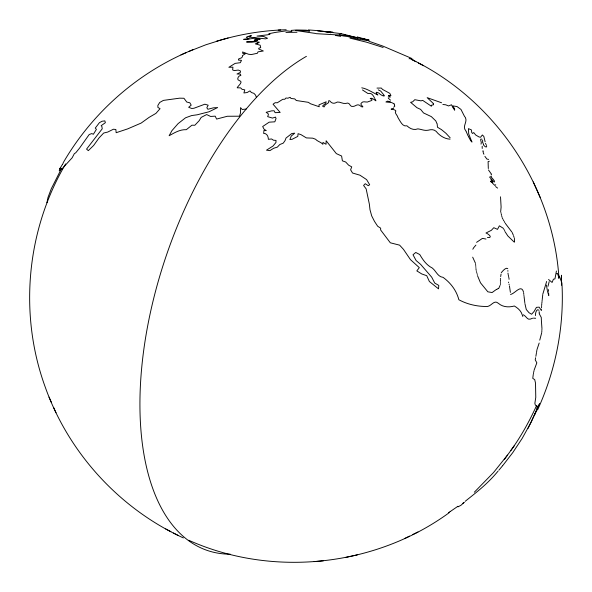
<?xml version="1.0" encoding="UTF-8"?>
<svg xmlns="http://www.w3.org/2000/svg" width="592" height="592" viewBox="0 0 592 592"><rect width="100%" height="100%" fill="white"/><g stroke="black" fill="none" stroke-linecap="round" stroke-linejoin="round"><path stroke-width="0.89" d="M500.418 281.045L500.418 279.483M500.41 282.206L500.418 281.822M500.403 283.376L500.41 282.983M500.388 284.545L500.395 284.153M541.961 328.604L541.362 320.279M541.673 305.028L541.769 303.948M541.924 329.337L541.872 330.432M546.653 281.459L542.834 294.061M541.636 305.746L541.599 306.464M482.613 141.939L482.65 140.171M541.828 331.157L541.791 331.89M541.562 307.174L541.517 307.892M541.747 332.615L539.749 340.156M546.446 285.063L547.341 290.494M541.406 309.683L541.362 310.393L539.134 307.144L536.433 307.352L534.132 311.399L531.609 314.248L529.033 312.731L526.273 309.512L524.904 303.518M390.505 100.166L388.293 98.213M542.213 299.604L542.753 294.801M561.512 285.233L561.482 275.221L561.556 276.952M542.139 300.322L542.035 301.409M541.961 302.135L541.85 303.222M500.669 211.684L501.106 207.052L500.61 198.32M533.266 374.381L532.77 378.384L534.709 379.605L535.516 383.113L535.775 397.387L534.865 403.322L535.383 405.165L537.166 405.986L536.826 409.671L531.29 421.941L522.181 438.391L512.746 452.643L502.852 465.46M501.047 274.177L500.684 276.59M536.974 349.628L539.171 343.042M536.863 350.331L536.522 352.447M481.037 144.115C482.295 142.021 478.81 138.35 481.947 139.135M514.478 241.514L514.396 238.31M514.359 242.239L507.84 235.949L505.183 231.894M536.404 353.15L535.864 356.317M535.612 357.723L535.235 359.825L536.84 362.829L534.102 370.192M533.969 370.888L533.762 371.939M533.629 372.634L533.414 373.685M431.457 105.243L433.536 104.762M431.413 105.443L431.287 105.931M431.235 106.131L422.681 100.366L421.008 100.855L414.785 99.7L412.631 101.854L410.589 102.312L416.953 107.7L420.623 109.387L423.532 112.946L431.331 116.617L435.786 120.916L436.97 123.587M472.801 249.239L473.741 247.648M522.825 316.468L522.447 315.558M548.547 279.483L552.099 282.451L553.424 279.195L554.941 278.921L556.413 271.032M500.048 285.455L498.804 288.282M509.046 279.313L509.009 278.388M537.566 409.945C555.718 370.303 564.428 326.288 561.904 282.724M534.546 415.059L539.549 403.722L528.094 428.364M536.337 406.09C529.226 421.63 520.864 436.667 510.829 450.527M61.627 168.291L51.319 188.678L48.004 197.417L46.938 202.642L47.626 202.471M65.645 163.925C26.47 230.258 18.789 313.93 44.977 386.361C68.361 452.732 119.421 508.595 183.365 537.928M62.367 164.546L59.681 168.898L60.229 168.224L59.215 170.814L61.783 169.112L72.18 157.761L74.326 153.676L75.769 152.758L79.483 148.215L89.192 134.539L91.701 133.592L93.388 134.243L96.415 129.359L95.282 128.064L99.397 122.707L102.053 121.256L104.814 120.872L105.398 122.655L101.158 125.704L101.839 126.34L102.246 128.782L86.558 149.117L88.319 150.642L93.64 145.462L99.049 137.914L103.674 133.037L107.751 132.053L113.398 129.234L115.854 129.478L116.158 132.712L127.724 128.864L141.162 123.069L149.14 117.342L155.925 113.39L160.055 108.676L157.894 107.418L157.879 105.406L159.722 102.468L163.385 100.396L179.657 98.168L183.942 98.272L186.776 102.053L189.862 102.801L191.194 105.139L188.663 107.293L191.712 108.477L193.932 108.262L204.854 104.199L208.177 105.191L206.83 107.744L207.866 109.276L213.386 107.84L217.641 107.552L209.139 111.747L197.225 114.789L191.697 115.551L185.548 117.793L178.096 123.624L171.909 130.677L169.12 135.738C174.455 132.771 179.983 129.352 186.31 129.692L191.912 125.208L194.835 125.252L199.156 120.716L201.184 117.401L206.667 114.559L210.604 116.446L215.192 116.158L216.605 119.073L227.343 116.261L239.508 116.202L240.537 112.776L240.537 107.626L242.165 109.49L246.198 109.024M62.56 164.213L63.063 163.459M63.174 162.8C91.249 114.308 134.976 75.006 186.325 52.533M474.303 492.241L493.513 472.557L507.499 455.093M504.251 459.599L514.174 445.894M502.615 465.749L498.871 470.196M475.909 245.103L474.103 247.219M501.246 272.801C502.549 270.981 506.249 266.881 507.781 268.701M498.064 471.136C487.527 483.849 477.426 491.552 465.142 501.343M485.995 239.057L482.436 238.376L476.567 242.343M409.102 58.882L409.583 58.379L413.024 59.311M449.224 512.672C375.158 566.781 272.424 577.718 188.715 540.252M462.885 503.252L464.202 502.364L460.976 505.279L458.06 506.826L457.912 506.278L450.142 511.621M449.913 511.769L448.47 512.635M257.742 43.061L255.278 43.852L260.162 45.192L260.702 47.671L258.845 48.167L258.667 48.951L263.329 50.993L258.016 51.844L257.402 53.25L251.319 54.568L248.536 54.249L242.602 51.955L242.727 53.376L245.295 53.791L242.387 55.663L242.431 56.684L241.647 57.779L238.546 59.008L238.465 60.088L241.484 60.34L240.337 62.685L235.135 63.381L228.852 67.296L232.937 67.185L232.626 69.945L234.24 70.589L238.28 70.071L240.419 70.959L240.411 72.365L236.97 74.015L240.456 74.081L240.84 75.473C238.302 75.31 236.208 80.053 239.264 80.534C243.867 81.77 238.206 85.507 237.17 87.801L240.596 87.868L242.017 89.296L244.777 89.858L243.911 92.974L247.153 92.515L249.987 90.894L251.378 92.515L253.894 93.336L255.5 95.038L256.447 97.428M257.994 42.92L259.407 42.195L255.448 41.714L251.689 42.239L246.524 41.965L255.145 41.211L257.365 40.53L257.705 39.782L254.271 40.271L254.997 39.716L260.184 39.531L259.481 38.687L254.686 38.125L247.767 39.294L243.652 39.346L249.114 38.665L246.287 37.318L247.641 36.497L251.415 35.749L249.01 36.43L249.454 37.17L265.608 38.857L267.532 38.273L263.662 36.467L256.995 36.09L267.443 34.832L269.989 34.299L268.835 33.714L275.421 32.412L286.521 30.799L291.856 31.472L291.205 30.407L296.311 29.985L306.301 30.185L309.638 31.036L295.66 30.51L315.499 33.441M498.412 288.489L497.613 288.896M497.213 289.103L496.407 289.51M496.007 289.717L492.1 292.537L487.845 291.812L480.489 282.821L477.618 275.961M556.613 273.8L557.42 273.378L558.226 275.643M412.72 534.539L417.959 531.979M404.61 538.52L409.531 536.123M510.533 294.461C514.988 293.669 521.226 283.783 523.513 292.034M188.397 51.637L205.757 44.814L222.089 39.649M180.96 54.886L193.451 49.417M222.836 39.464C243.423 33.589 264.765 30.399 286.158 29.748M216.428 41.24L228.105 37.977M345.765 557.405L357.346 554.867M487.431 237.459C493.484 238.25 488.57 233.833 485.98 233.004L491.367 230.31L493.802 227.691L497.495 229.363L499.382 225.826L503.466 228.394M314.174 561.63L323.38 560.809M533.466 318.141L535.671 318.267M532.593 318.215C526.91 321.138 527.59 317.12 523.298 314.766M376.993 88.09L381.315 88.06L382.521 89.414L389.788 93.336L390.935 95.593L388.456 95.527M278.218 30.103L280.734 30M285.936 32.405L296.969 32.257M388.174 96.992L390.454 96.999L388.618 95.793M308.203 29.926L319.236 30.725M450.053 139.157C445.421 138.994 441.114 136.486 437.865 133.304C435.031 129.263 431.916 129.174 428.053 130.233C424.449 130.958 421.371 129.248 417.893 128.864C413.86 130.432 410.123 128.819 406.919 125.807C402.486 127.014 400.288 121.138 398.209 118.06M329.751 32.005L322.943 31.435L341.081 33.618M442.86 104.473L445.687 104.799L448.581 105.946L451.489 104.769L452.858 107.515M329.707 31.99L332.867 32.301L317.379 30.703L329.64 32.123L330.662 32.871M341.14 33.626L340.585 33.559L345.232 34.639M335.494 35.453L340.807 36.364M390.38 101.669L387.331 101.143L385.917 102.002L391.475 102.527L394.065 103.726M349.976 38.117L366.566 42.195L383.15 47.471M357.235 36.993L369.105 40.13L347.075 35.483L316.113 33.67M345.402 34.684L357.997 38.051L357.553 37.215M491.256 176.253C488.748 175.395 495.127 180.308 494.638 182.033M441.588 102.779L427.18 97.665L433.174 103.334M495.548 186.539L497.598 188.093M339.246 34.602L342.968 35.942L347.43 36.489L357.664 39.042L366.603 40.441L362.822 38.769L366.929 39.908L369.859 41.588L382.935 46.109L411.373 58.268M415.843 61.672L411.003 59.148C494.505 99.153 553.128 185.659 558.952 278.114M418.374 63.018L423.569 65.719M165.693 528.937L170.888 531.638M173.419 532.985L178.266 535.501M494.979 185.511L492.618 183.335M483.76 145.195C484.767 146.705 487.327 148.266 486.565 145.528M489.54 176.993L493.513 181.559M450.179 137.847L445.983 133.318L441.484 129.626L437.481 127.243L437.17 124.046M484.892 156.347L486.883 159.056L488.644 159.411M378.266 89.836L380.745 91.101L383.964 95.105M488.474 169.956L491.242 173.9M464.394 116.165L460.961 109.416L457.024 106.553L452.784 105.879L454.36 108.432M464.713 116.617L465.023 117.083M465.342 117.542C467.872 122.011 461.723 126.51 465.941 130.936M453.102 107.87L454.419 109.838M511.769 231.886L505.25 223.288M512.191 232.515L513.301 235.128M384.164 95.416C385.274 97.28 379.761 94.587 379.08 93.203C375.52 91.346 375.306 92.315 377.903 94.994C372.701 92.641 366.922 88.63 361.764 87.816M495.696 185.059L495.6 184.637M502.837 219.055L502.134 217.604M503.244 219.758L503.851 220.816M504.258 221.519L504.858 222.577M539.245 313.775L541.266 317.453L541.34 319.658M468.376 136.456L470.44 140.193M397.935 117.556C397.617 115.188 393.924 112.902 395.9 110.941C394.324 108.425 387.405 109.942 393.658 108.343M470.758 140.778L471.994 142.043L471.735 141.481M485.484 143.382L486.173 144.744M503.814 229.097L504.162 229.792M504.502 230.495L504.843 231.198M471.469 140.926L468.731 133.999L468.405 128.642L471.387 129.892L471.765 132.615L472.586 133.466L473.726 132.578L475.731 135.02L479.002 136.944L480.563 137.27L482.347 134.969L483.819 136.404L485.129 141.784M483.383 153.084L483.065 151.382M483.597 153.55L483.923 154.246M475.509 263.344L472.682 257.172M467.68 134.924L466.111 131.357M467.917 135.435L468.146 135.945M540.215 197.528L533.266 181.907M49.047 397.128L51.378 402.338M53.717 407.651L55.996 412.75M490.768 179.776L492.966 182.314L490.413 181.448L492.603 182.78M489.325 161.246L488.097 161.601L488.311 168.542M482.754 142.339L483.62 144.781M362.452 89.94L367.839 93.447C371.82 93.04 372.464 94.439 374.418 97.68M513.582 235.919L514.122 237.51M522.27 315.04C521.286 310.978 517.726 307.944 514.337 306.005C508.876 307.544 502.778 307.174 498.405 303.341C494.253 299.545 491.811 305.516 487.727 306.449C477.973 306.73 467.599 304.495 458.859 299.752C456.432 290.435 450.801 283.05 443.097 277.367C437.562 276.716 436.193 271.084 432.264 268.013C426.558 265.209 422.888 259.888 419.743 254.516L415.754 252.473L413.016 254.752L416.08 260.495L420.653 264.395L431.723 277.197L434.735 283.065L438.79 285.411L438.524 288.859L429.37 281.496L426.728 275.694L421.793 273.97L416.835 270.892L419.306 267.628L410.478 259.659L403.463 249.343L399.622 245.155L390.328 242.801L380.656 230.007L380.649 228.172L377.681 226.248L374.499 221.408L371.702 215.917L369.993 209.731L369.349 204.107L366.159 188.9L363.577 185.437L365.257 183.72L368.268 185.703L369.66 184.748L366.618 179.613L359.943 175.188L352.551 173.027L350.605 169.815L351.722 166.863L348.607 165.161L345.698 162.023L342.383 160.839L341.614 156.022L336.337 153.609L326.14 140.748L326.059 144.27L322.958 142.42L322.884 144.3C320.879 141.947 317.497 141.525 315.58 139.246L312.672 138.165L306.39 137.914L300.928 134.613L298.065 133.688L297.806 136.389L292.137 139.29L289.91 139.542L291.279 136.034L294.72 133.178L291.826 133.511L285.995 138.062L285.085 140.541L283.272 143.116L279.772 144.559L277.322 147.134L273.63 148.274L269.915 150.627L266.481 150.183L273.016 146.024L275.953 142.48L276.013 140.415L273.437 140.208L271.573 138.979L268.368 139.32C268.324 136.397 266.911 133.252 263.647 133.4L263.98 130.388L266.296 130.64L264.025 129.145L262.678 126.525L269.145 122.181L274.829 121.811L276.042 118.496L275.465 117.105L272.475 118.089L267.636 116.624L268.413 114.685L268.072 113.634L266.141 112.31L271.573 110.882L274.14 110.771L275.095 112.672L280.164 112.45L273.06 104.199L275.102 102.727L277.359 102.742L282.732 99.315L284.841 99.241L285.958 98.013L287.912 98.198L290.132 97.303L291.012 98.457L294.757 98.901L296.296 100.514L308.373 102.327L310.423 103.733L319.243 106.76L318.91 104.888L326.207 101.78L325.718 103.156L322.529 106.079L324.031 106.952L325.311 104.895L328.627 102.631L328.73 100.699L329.714 100.818C331.342 102.971 333.333 103.829 335.479 102.89C338.439 100.374 342.257 104.111 345.691 103.43C350.723 101.617 348.999 107.145 353.076 106.434C355.444 106.36 356.991 103.874 359.462 105.206L361.52 106.752C365.738 107.759 358.863 104.614 361.49 102.904C363.444 100.359 366.7 103.178 368.883 101.476C371.184 100.647 374.107 100.181 370.2 98.464C373.012 96.947 378.384 104.436 374.677 98.494M547.467 291.197L548.814 295.645M549.206 281.585L547.992 286.336M394.154 104.029L394.376 104.806M394.464 105.124L394.783 106.242L393.613 107.211M476.316 270.936L476.427 271.358M476.649 272.194L476.76 272.609M476.982 273.452L477.085 273.867M433.233 103.548L433.485 104.54M500.869 212.469L501.069 213.253M477.3 274.703L477.411 275.125M508.669 282.68L508.521 282.103M501.269 214.045L501.557 215.229M509.164 284.708L509.024 284.123M501.75 216.013L501.942 216.805M508.151 274.496L507.973 273.112M508.291 275.147L508.513 276.116M508.654 276.767L508.868 277.737M509.446 285.862L510.393 292.374M523.617 292.825L523.765 294.017M558.552 278.144L559.277 276.013L561.275 281.37L561.438 276.072M523.861 294.816L523.957 295.608M524.053 296.4L524.808 302.682M548.347 289.555L548.51 291.345M475.591 264.187L475.628 264.609M535.442 315.58C535.242 313.494 536.448 308.003 539.053 310.23M482.998 150.642L483.042 151.13M475.702 265.453L475.746 265.875M475.82 266.718L475.85 267.14M475.924 267.984L475.961 268.405M476.027 269.256L476.094 270.1M548.636 293.003L548.68 293.662M548.725 294.32L548.769 294.979M500.573 197.713L500.529 196.81M454.589 108.802L454.663 110.208M539.134 311.644L539.179 312.354M539.223 313.301L539.201 312.828M507.869 270.537L507.899 271.269M482.184 146.246L482.214 148.466M491.249 174.196L491.256 174.929M500.418 278.321L500.418 278.706M257.675 43.061A7.008 2.102 -6.6 0 1 257.92 42.913M230.221 554.171A267.769 134.924 -70.9 0 1 144.84 342.457A267.769 134.924 -70.9 0 1 306.419 56.336"/></g></svg>
